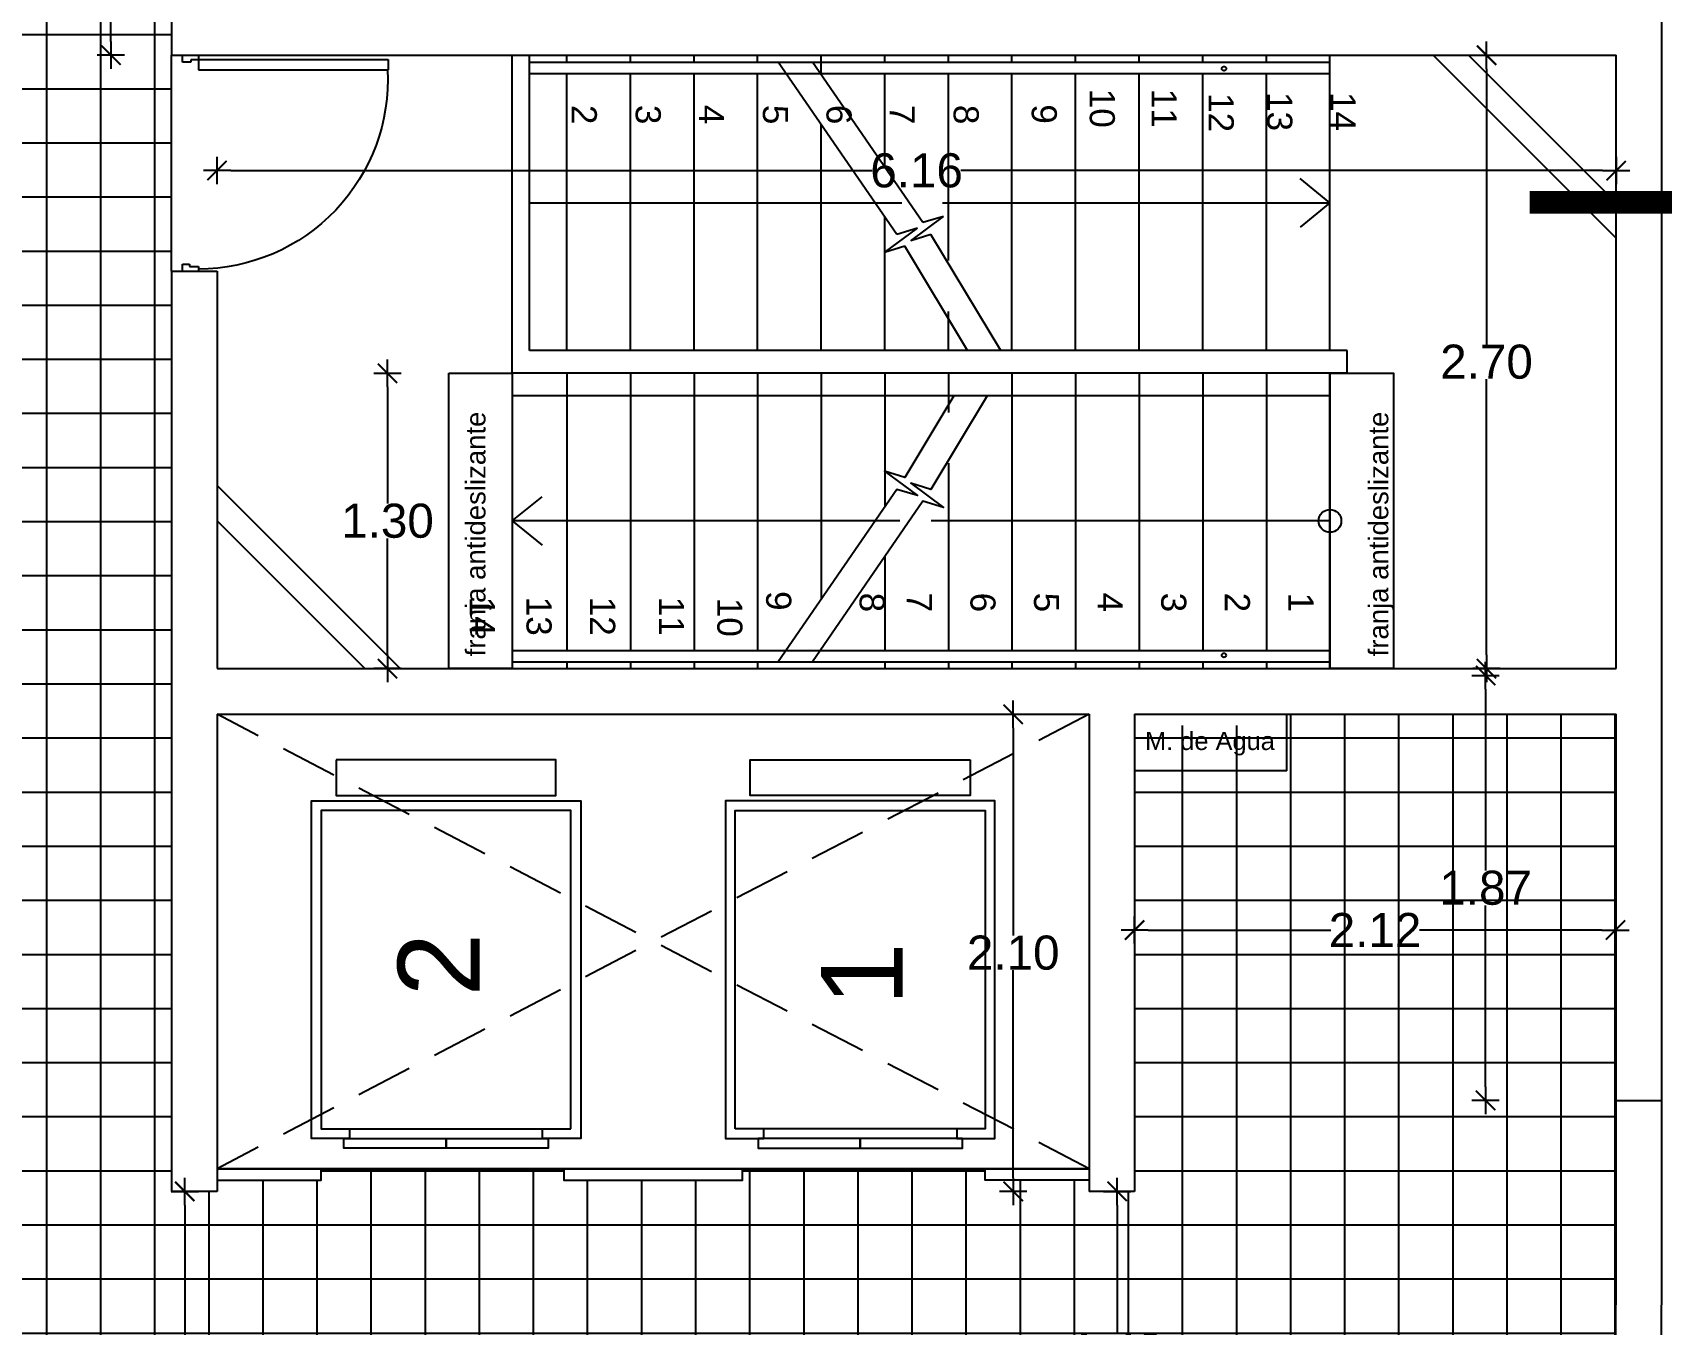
# Model space of a CAD drawing. Header units: millimetres. Extents: x 1217 to 2428, y 234 to 644.
# Drawn here: x 2358.3 to 2365.47, y 613.54 to 619.22 of the extents above; entities that cross this region are included whole.
import ezdxf

# ---------------------------------------------------------------- set-up
doc = ezdxf.new("R2010")
doc.units = ezdxf.units.MM
for name, pattern in [('DASHDOTX2', [0.84, 0.4, -0.2, 0.04, -0.2]), ('HIDDEN', [0.375, 0.25, -0.125]), ('HIDDEN2', [0.1875, 0.125, -0.0625])]:
    doc.linetypes.add(name, pattern=pattern)
doc.layers.get('0').update_dxf_attribs({"lineweight": 5})
for name, color, linetype in [('0.1', 251, 'Continuous'), ('0.3', 6, 'Continuous'), ('A-DOORSYM', 1, 'Continuous'), ('cortes', 30, 'Continuous'), ('COTAS', 252, 'Continuous'), ('COTAS INTERIORES', 3, 'Continuous'), ('estructura', 3, 'Continuous'), ('hoja puerta', 2, 'Continuous'), ('Muebles', 8, 'Continuous'), ('muros', 7, 'Continuous'), ('SIMBOLOGIA 25', 4, 'Continuous'), ('Tabiques', 4, 'Continuous'), ('Textos', 2, 'Continuous')]:
    doc.layers.add(name, color=color, linetype=linetype)
doc.styles.add('INTERARQ', font='arial.ttf')
doc.styles.add('ROMANS', font='arial.ttf', dxfattribs={"height": 22.5})
doc.styles.get("Standard").update_dxf_attribs({"font": 'arial.ttf'})
doc.dimstyles.new('ESCALA_1-50', dxfattribs={"dimtxt": 0.15, "dimasz": 0.06, "dimexe": 0.18, "dimexo": 0.0625, "dimgap": 0, "dimtad": 0, "dimtih": 1, "dimtoh": 1, "dimzin": 0, "dimdsep": 46, "dimtxsty": 'INTERARQ', "dimblk": 'DIMTICK', "dimcen": 0, "dimse1": 1, "dimse2": 1, "dimclrd": 256, "dimclre": 1, "dimclrt": 2, "dimadec": 0, "dimazin": 0, "dimtfac": 4.5, "dimtofl": 0, "dimtmove": 2, "dimatfit": 3, "dimldrblk": 'DIMTICK', "dimfxl": 1, "dimtolj": 1, "dimtzin": 0, "dimarcsym": 0})

# ---------------------------------------------------------------- blocks, each defined once
blk = doc.blocks.new('ASCENSOR')
blk.add_line((-0.425, 0.0855), (0.425, 0.0855))
for points in [[(-0.4839, 1.7095), (-0.4839, 1.5524), (0.4839, 1.5524), (0.4839, 1.7095)], [(0.55, 0.0855), (0.55, 1.4855), (-0.55, 1.4855), (-0.55, 0.0855), (-0.425, 0.0855), (-0.425, 0.0428), (-0.5928, 0.0428), (-0.5928, 1.5283), (0.5928, 1.5283), (0.5928, 0.0428), (0.425, 0.0428), (0.425, 0.0855)], [(0, 0.0428), (0, 0), (-0.45, 0), (-0.45, 0.0428)], [(0.45, 0.0428), (0.45, 0), (0, 0), (0, 0.0428)]]:
    blk.add_lwpolyline(points, close=True)
blk = doc.blocks.new('Simple-A ras - 095 x 202mm_1-19-10_54')
at = {"layer": 'A-DOORSYM'}
blk.add_arc((0.3675, 0.035), 0.8338, 87.03344, 180, dxfattribs=at)
at = {"layer": 'hoja puerta'}
for p, q in [((0.4107, 0.035), (0.4107, 0.87)), ((0.4557, 0.87), (0.4107, 0.87)), ((0.4557, 0.035), (0.4557, 0.87)), ((-0.455, 0.035), (-0.475, 0.035)), ((-0.455, -0.0038), (-0.455, 0.035)), ((0.4557, 0.035), (0.4107, 0.035)), ((0.455, 0.0012), (0.445, 0.0012)), ((0.445, 0.0012), (0.445, -0.035)), ((0.455, 0.035), (0.455, 0.0012)), ((0.475, 0.035), (0.455, 0.035)), ((-0.475, -0.035), (-0.445, -0.035)), ((-0.445, -0.0038), (-0.455, -0.0038)), ((-0.445, -0.035), (-0.445, -0.0038)), ((0.445, -0.035), (0.475, -0.035))]:
    blk.add_line(p, q, dxfattribs=at)
blk = doc.blocks.new('DIMTICK')
at = {"color": 1}
for p, q in [((-1, 0), (1, 0)), ((0, 1), (0, -1))]:
    blk.add_line(p, q, dxfattribs=at)
at = {"color": 3, "const_width": 0.141}
blk.add_lwpolyline([(0.71, 0.71), (-0.71, -0.71)], dxfattribs=at)
blk = doc.blocks.new('*D1570')
at = {"layer": 'COTAS INTERIORES', "lineweight": -2, "ltscale": 3, "transparency": 16777216}
for p, q in [((2363.0719, 614.0642), (2363.0719, 613.5009)), ((2363.0719, 612.7845), (2363.0719, 613.3478))]:
    blk.add_line(p, q, dxfattribs=at)
at = {"layer": 'Defpoints', "color": 0, "ltscale": 3, "transparency": 16777216}
for p in [(2363.1487, 614.1242, 0), (2363.0719, 612.7245), (2363.1487, 612.7245, 0)]:
    blk.add_point(p, dxfattribs=at)
at = {"layer": 'COTAS INTERIORES', "lineweight": -2, "ltscale": 3, "transparency": 16777216, "xscale": 0.06, "yscale": 0.06, "zscale": 0.06}
for p, rotation in [((2363.0719, 614.1242), 90), ((2363.0719, 612.7245), 270)]:
    blk.add_blockref('DIMTICK', p, dxfattribs=dict(at, rotation=rotation))
at = {"layer": 'COTAS INTERIORES', "color": 2, "ltscale": 3, "transparency": 16777216, "insert": (2363.0719, 613.4243), "char_height": 0.15, "attachment_point": 5, "style": 'INTERARQ'}
blk.add_mtext('\\A1;1.40', dxfattribs=at)
blk = doc.blocks.new('*D1571')
at = {"layer": 'COTAS INTERIORES', "lineweight": -2, "ltscale": 3, "transparency": 16777216}
for p, q in [((2358.9667, 614.0642), (2358.9667, 613.2009)), ((2358.9667, 612.1844), (2358.9667, 613.0477))]:
    blk.add_line(p, q, dxfattribs=at)
at = {"layer": 'Defpoints', "color": 0, "ltscale": 3, "transparency": 16777216}
for p in [(2358.9089, 614.1242, 0), (2358.9089, 612.1244, 0), (2358.9667, 612.1244)]:
    blk.add_point(p, dxfattribs=at)
at = {"layer": 'COTAS INTERIORES', "lineweight": -2, "ltscale": 3, "transparency": 16777216, "xscale": 0.06, "yscale": 0.06, "zscale": 0.06}
for p, rotation in [((2358.9667, 614.1242), 90), ((2358.9667, 612.1244), 270)]:
    blk.add_blockref('DIMTICK', p, dxfattribs=dict(at, rotation=rotation))
at = {"layer": 'COTAS INTERIORES', "color": 2, "ltscale": 3, "transparency": 16777216, "insert": (2358.9667, 613.1243), "char_height": 0.15, "attachment_point": 5, "style": 'INTERARQ'}
blk.add_mtext('\\A1;2.00', dxfattribs=at)
blk = doc.blocks.new('*D1572')
at = {"layer": 'COTAS INTERIORES', "lineweight": -2, "ltscale": 3, "transparency": 16777216}
for p, q in [((2357.767, 620.7331), (2358.1205, 620.7331)), ((2358.8489, 620.7331), (2358.4955, 620.7331))]:
    blk.add_line(p, q, dxfattribs=at)
at = {"layer": 'Defpoints', "color": 0, "ltscale": 3, "transparency": 16777216}
for p in [(2357.707, 620.7331), (2358.9089, 619.3207, 0), (2357.707, 614.1126, 0)]:
    blk.add_point(p, dxfattribs=at)
at = {"layer": 'COTAS INTERIORES', "lineweight": -2, "ltscale": 3, "transparency": 16777216, "xscale": 0.06, "yscale": 0.06, "zscale": 0.06, "rotation": 180}
blk.add_blockref('DIMTICK', (2357.707, 620.7331), dxfattribs=at)
at = {"layer": 'COTAS INTERIORES', "lineweight": -2, "ltscale": 3, "transparency": 16777216, "xscale": 0.06, "yscale": 0.06, "zscale": 0.06}
blk.add_blockref('DIMTICK', (2358.9089, 620.7331), dxfattribs=at)
at = {"layer": 'COTAS INTERIORES', "color": 2, "ltscale": 3, "transparency": 16777216, "insert": (2358.308, 620.7331), "char_height": 0.15, "attachment_point": 5, "style": 'INTERARQ'}
blk.add_mtext('\\A1;1.20', dxfattribs=at)
blk = doc.blocks.new('*D1573')
at = {"layer": 'COTAS INTERIORES', "lineweight": -2, "ltscale": 3, "transparency": 16777216}
for p, q in [((2359.8594, 617.6651), (2359.8594, 617.1517)), ((2359.8594, 616.4851), (2359.8594, 616.9985))]:
    blk.add_line(p, q, dxfattribs=at)
at = {"layer": 'Defpoints', "color": 0, "ltscale": 3, "transparency": 16777216}
for p in [(2360.4089, 617.7251, 0), (2359.8594, 616.4251), (2360.4089, 616.4251, 0)]:
    blk.add_point(p, dxfattribs=at)
at = {"layer": 'COTAS INTERIORES', "lineweight": -2, "ltscale": 3, "transparency": 16777216, "xscale": 0.06, "yscale": 0.06, "zscale": 0.06}
for p, rotation in [((2359.8594, 617.7251), 90), ((2359.8594, 616.4251), 270)]:
    blk.add_blockref('DIMTICK', p, dxfattribs=dict(at, rotation=rotation))
at = {"layer": 'COTAS INTERIORES', "color": 2, "ltscale": 3, "transparency": 16777216, "insert": (2359.8594, 617.0751), "char_height": 0.15, "attachment_point": 5, "style": 'INTERARQ'}
blk.add_mtext('\\A1;1.30', dxfattribs=at)
blk = doc.blocks.new('*D1495')
at = {"layer": 'COTAS', "lineweight": -2, "ltscale": 3, "transparency": 16777216}
for p, q in [((2366.0462, 614.4648), (2366.0462, 613.7014)), ((2366.0462, 612.7848), (2366.0462, 613.5482))]:
    blk.add_line(p, q, dxfattribs=at)
at = {"layer": 'Defpoints', "color": 0, "ltscale": 3, "transparency": 16777216}
for p in [(2365.4563, 614.5248, 0), (2366.0462, 614.5248), (2365.4691, 612.7248, 0)]:
    blk.add_point(p, dxfattribs=at)
at = {"layer": 'COTAS', "lineweight": -2, "ltscale": 3, "transparency": 16777216, "xscale": 0.06, "yscale": 0.06, "zscale": 0.06}
for p, rotation in [((2366.0462, 614.5248), 90), ((2366.0462, 612.7248), 270)]:
    blk.add_blockref('DIMTICK', p, dxfattribs=dict(at, rotation=rotation))
at = {"layer": 'COTAS', "color": 2, "ltscale": 3, "transparency": 16777216, "insert": (2366.0462, 613.6248), "char_height": 0.15, "attachment_point": 5, "style": 'INTERARQ'}
blk.add_mtext('\\A1;1.80', dxfattribs=at)
blk = doc.blocks.new('*D1496')
at = {"layer": 'COTAS', "lineweight": -2, "ltscale": 3, "transparency": 16777216}
for p, q in [((2366.0462, 616.1655), (2366.0462, 615.4517)), ((2366.0462, 614.5848), (2366.0462, 615.2986))]:
    blk.add_line(p, q, dxfattribs=at)
at = {"layer": 'Defpoints', "color": 0, "ltscale": 3, "transparency": 16777216}
for p in [(2364.3191, 616.2255), (2366.0462, 616.2255), (2365.4563, 614.5248, 0)]:
    blk.add_point(p, dxfattribs=at)
at = {"layer": 'COTAS', "lineweight": -2, "ltscale": 3, "transparency": 16777216, "xscale": 0.06, "yscale": 0.06, "zscale": 0.06}
for p, rotation in [((2366.0462, 616.2255), 90), ((2366.0462, 614.5248), 270)]:
    blk.add_blockref('DIMTICK', p, dxfattribs=dict(at, rotation=rotation))
at = {"layer": 'COTAS', "color": 2, "ltscale": 3, "transparency": 16777216, "insert": (2366.0462, 615.3751), "char_height": 0.15, "attachment_point": 5, "style": 'INTERARQ'}
blk.add_mtext('\\A1;1.70', dxfattribs=at)
blk = doc.blocks.new('*D1497')
at = {"layer": 'COTAS', "lineweight": -2, "ltscale": 3, "transparency": 16777216}
for p, q in [((2366.0462, 616.4855), (2366.0462, 616.5455)), ((2366.0462, 616.1655), (2366.0462, 616.1055))]:
    blk.add_line(p, q, dxfattribs=at)
at = {"layer": 'Defpoints', "color": 0, "ltscale": 3, "transparency": 16777216}
for p in [(2364.3191, 616.4255, 0), (2366.0462, 616.4255), (2364.3191, 616.2255)]:
    blk.add_point(p, dxfattribs=at)
at = {"layer": 'COTAS', "lineweight": -2, "ltscale": 3, "transparency": 16777216, "xscale": 0.06, "yscale": 0.06, "zscale": 0.06}
for p, rotation in [((2366.0462, 616.4255), 270), ((2366.0462, 616.2255), 90)]:
    blk.add_blockref('DIMTICK', p, dxfattribs=dict(at, rotation=rotation))
at = {"layer": 'COTAS', "color": 2, "ltscale": 3, "transparency": 16777216, "insert": (2366.0462, 616.3255), "char_height": 0.15, "attachment_point": 5, "style": 'INTERARQ'}
blk.add_mtext('\\A1;0.20', dxfattribs=at)
blk = doc.blocks.new('*D1498')
at = {"layer": 'COTAS', "lineweight": -2, "ltscale": 3, "transparency": 16777216}
for p, q in [((2366.0462, 619.065), (2366.0462, 617.8518)), ((2366.0462, 616.4855), (2366.0462, 617.6987))]:
    blk.add_line(p, q, dxfattribs=at)
at = {"layer": 'Defpoints', "color": 0, "ltscale": 3, "transparency": 16777216}
for p in [(2365.2686, 619.125, 0), (2366.0462, 619.125), (2364.3191, 616.4255, 0)]:
    blk.add_point(p, dxfattribs=at)
at = {"layer": 'COTAS', "lineweight": -2, "ltscale": 3, "transparency": 16777216, "xscale": 0.06, "yscale": 0.06, "zscale": 0.06}
for p, rotation in [((2366.0462, 619.125), 90), ((2366.0462, 616.4255), 270)]:
    blk.add_blockref('DIMTICK', p, dxfattribs=dict(at, rotation=rotation))
at = {"layer": 'COTAS', "color": 2, "ltscale": 3, "transparency": 16777216, "insert": (2366.0462, 617.7752), "char_height": 0.15, "attachment_point": 5, "style": 'INTERARQ'}
blk.add_mtext('\\A1;2.70', dxfattribs=at)
blk = doc.blocks.new('*D1499')
at = {"layer": 'COTAS', "lineweight": -2, "ltscale": 3, "transparency": 16777216}
for p, q in [((2366.0462, 619.384), (2366.0462, 619.444)), ((2366.0462, 619.065), (2366.0462, 619.005))]:
    blk.add_line(p, q, dxfattribs=at)
at = {"layer": 'Defpoints', "color": 0, "ltscale": 3, "transparency": 16777216}
for p in [(2365.4676, 619.324, 0), (2366.0462, 619.324), (2365.2686, 619.125, 0)]:
    blk.add_point(p, dxfattribs=at)
at = {"layer": 'COTAS', "lineweight": -2, "ltscale": 3, "transparency": 16777216, "xscale": 0.06, "yscale": 0.06, "zscale": 0.06}
for p, rotation in [((2366.0462, 619.324), 270), ((2366.0462, 619.125), 90)]:
    blk.add_blockref('DIMTICK', p, dxfattribs=dict(at, rotation=rotation))
at = {"layer": 'COTAS', "color": 2, "ltscale": 3, "transparency": 16777216, "insert": (2366.0462, 619.2245), "char_height": 0.15, "attachment_point": 5, "style": 'INTERARQ'}
blk.add_mtext('\\A1;0.20', dxfattribs=at)
blk = doc.blocks.new('*D1519')
at = {"layer": 'COTAS', "lineweight": -2, "ltscale": 3, "transparency": 16777216}
for p, q in [((2367.499, 628.5963), (2367.499, 614.0177)), ((2367.499, 599.2858), (2367.499, 613.8644))]:
    blk.add_line(p, q, dxfattribs=at)
at = {"layer": 'Defpoints', "color": 0, "ltscale": 3, "transparency": 16777216}
for p in [(2365.4682, 628.6563, 0), (2367.499, 628.6563), (2365.4676, 599.2258, 0)]:
    blk.add_point(p, dxfattribs=at)
at = {"layer": 'COTAS', "lineweight": -2, "ltscale": 3, "transparency": 16777216, "xscale": 0.06, "yscale": 0.06, "zscale": 0.06}
for p, rotation in [((2367.499, 628.6563), 90), ((2367.499, 599.2258), 270)]:
    blk.add_blockref('DIMTICK', p, dxfattribs=dict(at, rotation=rotation))
at = {"layer": 'COTAS', "color": 2, "ltscale": 3, "transparency": 16777216, "insert": (2367.499, 613.941), "char_height": 0.15, "attachment_point": 5, "style": 'INTERARQ'}
blk.add_mtext('\\A1;29.43', dxfattribs=at)
blk = doc.blocks.new('*D1553')
at = {"layer": 'COTAS INTERIORES', "lineweight": -2, "ltscale": 3, "transparency": 16777216}
for p, q in [((2358.6416, 619.914), (2358.6416, 619.6261)), ((2358.6416, 619.185), (2358.6416, 619.4729))]:
    blk.add_line(p, q, dxfattribs=at)
at = {"layer": 'Defpoints', "color": 0, "ltscale": 3, "transparency": 16777216}
for p in [(2358.6416, 619.974), (2358.9089, 619.974, 0), (2358.9089, 619.125, 0)]:
    blk.add_point(p, dxfattribs=at)
at = {"layer": 'COTAS INTERIORES', "lineweight": -2, "ltscale": 3, "transparency": 16777216, "xscale": 0.06, "yscale": 0.06, "zscale": 0.06}
for p, rotation in [((2358.6416, 619.974), 90), ((2358.6416, 619.125), 270)]:
    blk.add_blockref('DIMTICK', p, dxfattribs=dict(at, rotation=rotation))
at = {"layer": 'COTAS INTERIORES', "color": 2, "ltscale": 3, "transparency": 16777216, "insert": (2358.6416, 619.5495), "char_height": 0.15, "attachment_point": 5, "style": 'INTERARQ'}
blk.add_mtext('\\A1;0.85', dxfattribs=at)
blk = doc.blocks.new('*D1555')
at = {"layer": 'COTAS INTERIORES', "lineweight": -2, "ltscale": 3, "transparency": 16777216}
for p, q in [((2359.1689, 619.4979), (2361.9936, 619.4979)), ((2365.2086, 619.4979), (2362.3839, 619.4979))]:
    blk.add_line(p, q, dxfattribs=at)
at = {"layer": 'Defpoints', "color": 0, "ltscale": 3, "transparency": 16777216}
for p in [(2365.2686, 619.4979), (2359.1089, 619.324, 0), (2365.2686, 619.125)]:
    blk.add_point(p, dxfattribs=at)
at = {"layer": 'COTAS INTERIORES', "lineweight": -2, "ltscale": 3, "transparency": 16777216, "xscale": 0.06, "yscale": 0.06, "zscale": 0.06, "rotation": 180}
blk.add_blockref('DIMTICK', (2359.1089, 619.4979), dxfattribs=at)
at = {"layer": 'COTAS INTERIORES', "lineweight": -2, "ltscale": 3, "transparency": 16777216, "xscale": 0.06, "yscale": 0.06, "zscale": 0.06}
blk.add_blockref('DIMTICK', (2365.2686, 619.4979), dxfattribs=at)
at = {"layer": 'COTAS INTERIORES', "color": 2, "ltscale": 3, "transparency": 16777216, "insert": (2362.1887, 619.4979), "char_height": 0.15, "attachment_point": 5, "style": 'INTERARQ'}
blk.add_mtext('\\A1;6.16', dxfattribs=at)
blk = doc.blocks.new('*D1556')
at = {"layer": 'COTAS INTERIORES', "lineweight": -2, "ltscale": 3, "transparency": 16777216}
blk.add_line((2365.3286, 620.1478), (2365.4076, 620.1478), dxfattribs=at)
at = {"layer": 'Defpoints', "color": 0, "ltscale": 3, "transparency": 16777216}
for p in [(2365.4676, 620.1478), (2365.4676, 619.324, 0), (2365.2686, 619.125)]:
    blk.add_point(p, dxfattribs=at)
at = {"layer": 'COTAS INTERIORES', "lineweight": -2, "ltscale": 3, "transparency": 16777216, "xscale": 0.06, "yscale": 0.06, "zscale": 0.06, "rotation": 180}
blk.add_blockref('DIMTICK', (2365.2686, 620.1478), dxfattribs=at)
at = {"layer": 'COTAS INTERIORES', "lineweight": -2, "ltscale": 3, "transparency": 16777216, "xscale": 0.06, "yscale": 0.06, "zscale": 0.06}
blk.add_blockref('DIMTICK', (2365.4676, 620.1478), dxfattribs=at)
at = {"layer": 'COTAS INTERIORES', "color": 2, "ltscale": 3, "transparency": 16777216, "insert": (2365.3681, 620.481), "char_height": 0.15, "attachment_point": 5, "style": 'INTERARQ'}
blk.add_mtext('\\A1;0.20', dxfattribs=at)
blk = doc.blocks.new('*D1557')
at = {"layer": 'COTAS INTERIORES', "lineweight": -2, "ltscale": 3, "transparency": 16777216}
for p, q in [((2364.6979, 619.065), (2364.6979, 617.8517)), ((2364.6979, 616.4851), (2364.6979, 617.6985))]:
    blk.add_line(p, q, dxfattribs=at)
at = {"layer": 'Defpoints', "color": 0, "ltscale": 3, "transparency": 16777216}
for p in [(2364.6186, 619.125, 0), (2364.6979, 619.125), (2364.6459, 616.4251, 0)]:
    blk.add_point(p, dxfattribs=at)
at = {"layer": 'COTAS INTERIORES', "lineweight": -2, "ltscale": 3, "transparency": 16777216, "xscale": 0.06, "yscale": 0.06, "zscale": 0.06}
for p, rotation in [((2364.6979, 619.125), 90), ((2364.6979, 616.4251), 270)]:
    blk.add_blockref('DIMTICK', p, dxfattribs=dict(at, rotation=rotation))
at = {"layer": 'COTAS INTERIORES', "color": 2, "ltscale": 3, "transparency": 16777216, "insert": (2364.6979, 617.7751), "char_height": 0.15, "attachment_point": 5, "style": 'INTERARQ'}
blk.add_mtext('\\A1;2.70', dxfattribs=at)
blk = doc.blocks.new('*D1558')
at = {"layer": 'COTAS INTERIORES', "lineweight": -2, "ltscale": 3, "transparency": 16777216}
for p, q in [((2359.1689, 618.6172), (2361.9936, 618.6172)), ((2365.2086, 618.6172), (2362.3839, 618.6172))]:
    blk.add_line(p, q, dxfattribs=at)
at = {"layer": 'Defpoints', "color": 0, "ltscale": 3, "transparency": 16777216}
for p in [(2365.2686, 618.6172), (2359.1089, 617.6146, 0), (2365.2686, 617.6146, 0)]:
    blk.add_point(p, dxfattribs=at)
at = {"layer": 'COTAS INTERIORES', "lineweight": -2, "ltscale": 3, "transparency": 16777216, "xscale": 0.06, "yscale": 0.06, "zscale": 0.06, "rotation": 180}
blk.add_blockref('DIMTICK', (2359.1089, 618.6172), dxfattribs=at)
at = {"layer": 'COTAS INTERIORES', "lineweight": -2, "ltscale": 3, "transparency": 16777216, "xscale": 0.06, "yscale": 0.06, "zscale": 0.06}
blk.add_blockref('DIMTICK', (2365.2686, 618.6172), dxfattribs=at)
at = {"layer": 'COTAS INTERIORES', "color": 2, "ltscale": 3, "transparency": 16777216, "insert": (2362.1887, 618.6172), "char_height": 0.15, "attachment_point": 5, "style": 'INTERARQ'}
blk.add_mtext('\\A1;6.16', dxfattribs=at)
blk = doc.blocks.new('*D1560')
at = {"layer": 'COTAS INTERIORES', "lineweight": -2, "ltscale": 3, "transparency": 16777216}
for p, q in [((2362.6142, 616.1642), (2362.6142, 615.2508)), ((2362.6142, 614.1842), (2362.6142, 615.0976))]:
    blk.add_line(p, q, dxfattribs=at)
at = {"layer": 'Defpoints', "color": 0, "ltscale": 3, "transparency": 16777216}
for p in [(2362.6142, 616.2242), (2362.9487, 616.2242, 0), (2362.9487, 614.1242, 0)]:
    blk.add_point(p, dxfattribs=at)
at = {"layer": 'COTAS INTERIORES', "lineweight": -2, "ltscale": 3, "transparency": 16777216, "xscale": 0.06, "yscale": 0.06, "zscale": 0.06}
for p, rotation in [((2362.6142, 616.2242), 90), ((2362.6142, 614.1242), 270)]:
    blk.add_blockref('DIMTICK', p, dxfattribs=dict(at, rotation=rotation))
at = {"layer": 'COTAS INTERIORES', "color": 2, "ltscale": 3, "transparency": 16777216, "insert": (2362.6142, 615.1742), "char_height": 0.15, "attachment_point": 5, "style": 'INTERARQ'}
blk.add_mtext('\\A1;2.10', dxfattribs=at)
blk = doc.blocks.new('*D1561')
at = {"layer": 'COTAS INTERIORES', "lineweight": -2, "ltscale": 3, "transparency": 16777216}
for p, q in [((2363.2087, 615.2747), (2364.0118, 615.2747)), ((2365.2055, 615.2747), (2364.4024, 615.2747))]:
    blk.add_line(p, q, dxfattribs=at)
at = {"layer": 'Defpoints', "color": 0, "ltscale": 3, "transparency": 16777216}
for p in [(2363.1487, 616.2242, 0), (2365.2655, 616.2242, 0), (2365.2655, 615.2747)]:
    blk.add_point(p, dxfattribs=at)
at = {"layer": 'COTAS INTERIORES', "lineweight": -2, "ltscale": 3, "transparency": 16777216, "xscale": 0.06, "yscale": 0.06, "zscale": 0.06, "rotation": 180}
blk.add_blockref('DIMTICK', (2363.1487, 615.2747), dxfattribs=at)
at = {"layer": 'COTAS INTERIORES', "lineweight": -2, "ltscale": 3, "transparency": 16777216, "xscale": 0.06, "yscale": 0.06, "zscale": 0.06}
blk.add_blockref('DIMTICK', (2365.2655, 615.2747), dxfattribs=at)
at = {"layer": 'COTAS INTERIORES', "color": 2, "ltscale": 3, "transparency": 16777216, "insert": (2364.2071, 615.2747), "char_height": 0.15, "attachment_point": 5, "style": 'INTERARQ'}
blk.add_mtext('\\A1;2.12', dxfattribs=at)
blk = doc.blocks.new('*D1395')
at = {"layer": 'COTAS INTERIORES', "lineweight": -2, "ltscale": 3, "transparency": 16777216}
for p, q in [((2364.6939, 616.3347), (2364.6939, 615.5363)), ((2364.6939, 614.5848), (2364.6939, 615.3832))]:
    blk.add_line(p, q, dxfattribs=at)
at = {"layer": 'Defpoints', "color": 0, "ltscale": 3, "transparency": 16777216}
for p in [(2364.6939, 616.3947), (2365.2686, 616.3947, 0), (2365.2686, 614.5248, 0)]:
    blk.add_point(p, dxfattribs=at)
at = {"layer": 'COTAS INTERIORES', "lineweight": -2, "ltscale": 3, "transparency": 16777216, "xscale": 0.06, "yscale": 0.06, "zscale": 0.06}
for p, rotation in [((2364.6939, 616.3947), 90), ((2364.6939, 614.5248), 270)]:
    blk.add_blockref('DIMTICK', p, dxfattribs=dict(at, rotation=rotation))
at = {"layer": 'COTAS INTERIORES', "color": 2, "ltscale": 3, "transparency": 16777216, "insert": (2364.6939, 615.4598), "char_height": 0.15, "attachment_point": 5, "style": 'INTERARQ'}
blk.add_mtext('\\A1;1.87', dxfattribs=at)

msp = doc.modelspace()

# ---------------------------------------------------------------- hatches: boundary and pattern name
at = {"layer": '0.1', "ltscale": 3}
h = msp.add_hatch(dxfattribs=at)
h.set_pattern_fill('TEXTURE', color=256, scale=0.25, pattern_type=2)
h.set_pattern_definition([(0, (-121.64268, -347.84415), (0.11, 0.19), [0.01, -0.1675, 0.0075, -0.0725, 0.015, -0.1775]), (10, (-121.69018, -347.74165), (0.067230114, 0.237786904), [0.0175, -0.0425, 0.0225, -0.1325, 0.0125, -0.165]), (20, (-121.71518, -347.82165), (0.1112257946, 0.184146878), [0.02, -0.1375, 0.0175, -0.1025, 0.0125, -0.08]), (30, (-121.64268, -347.83665), (-0.018307714, 0.21170989), [0.0125, -0.0825, 0.01, -0.1225, 0.0075, -0.1625]), (40, (-121.71268, -347.78165), (0.028196598, 0.1803086295), [0.01, -0.11, 0.0075, -0.07, 0.02, -0.1275]), (50, (-121.67518, -347.87165), (-0.066873221, 0.196444578), [0.005, -0.0925, 0.0125, -0.1525, 0.015, -0.0775]), (60, (-121.66768, -347.85415), (-0.082894192, 0.186423048), [0.0125, -0.1025, 0.005, -0.12, 0.01, -0.0925]), (70, (-121.69518, -347.88415), (-0.091576892, 0.1796557065), [0.0075, -0.0475, 0.015, -0.08, 0.01, -0.11]), (80, (-121.68268, -347.73665), (-0.173804453, 0.137266209), [0.0175, -0.11, 0.0075, -0.13, 0.015, -0.1225]), (90, (-121.66768, -347.84415), (-0.22, 0.0925), [0.015, -0.0775, 0.01, -0.1525, 0.005, -0.155]), (100, (-121.70768, -347.76665), (-0.206642882, 0.120954409), [0.0175, -0.0975, 0.015, -0.08, 0.0175, -0.1825]), (110, (-121.72518, -347.90915), (-0.200366951, 0.068075949), [0.02, -0.065, 0.01, -0.1325, 0.015, -0.145]), (120, (-121.79268, -347.87915), (-0.238874954, 0.023743557), [0.0125, -0.1675, 0.015, -0.0775, 0.0175, -0.1025]), (130, (-121.73768, -347.93415), (-0.232589806, 0.059388401), [0.0075, -0.055, 0.01, -0.1075, 0.02, -0.14]), (140, (-121.81268, -347.73415), (-0.18383071, -0.02850474), [0.015, -0.09, 0.0175, -0.0775, 0.01, -0.105]), (150, (-121.60518, -347.94915), (-0.170687477, -0.100639382), [0.01, -0.07, 0.02, -0.155, 0.0175, -0.1425]), (160, (-121.77018, -347.80915), (-0.198250895, -0.135357241), [0.015, -0.105, 0.0125, -0.095, 0.01, -0.1525]), (170, (-121.75518, -347.86915), (-0.179703373, -0.140935971), [0.0225, -0.0825, 0.015, -0.1125, 0.02, -0.11])])
h.paths.add_polyline_path([(2352.91914, 608.32742), (2351.54818, 608.32742), (2351.54818, 599.42578), (2356.68789, 599.42578), (2356.68789, 600.7127), (2355.368, 600.7127), (2355.368, 602.99767), (2352.85817, 602.99767), (2352.85817, 603.51008), (2352.91912, 603.51008)])
h.paths.add_polyline_path([(2352.91807, 610.12689), (2351.54818, 610.12689), (2351.54818, 615.5242), (2352.91807, 615.5242)])
h.paths.add_polyline_path([(2352.91807, 615.72422), (2351.54818, 615.72422), (2351.54818, 621.12154), (2352.91807, 621.12154)])
h.paths.add_polyline_path([(2358.30793, 628.45628), (2365.26759, 628.45628), (2365.26766, 621.16351), (2364.00271, 621.16349), (2364.00281, 627.15627), (2358.30793, 627.15627), (2358.30793, 627.55709), (2358.60758, 627.55709), (2358.60758, 628.30621), (2358.30793, 628.30621)])
edge = h.paths.add_edge_path()
edge.add_line((2365.26766, 610.08492), (2364.12772, 610.08491))
edge.add_line((2364.12772, 610.08491), (2364.12772, 609.33496))
edge.add_line((2364.12772, 609.33496), (2364.00272, 609.33496))
edge.add_line((2364.00272, 609.33496), (2364.00273, 602.99767))
edge.add_line((2364.00273, 602.99767), (2363.5577, 602.99767))
edge.add_line((2363.5577, 602.99767), (2363.5577, 602.33858))
edge.add_line((2363.5577, 602.33858), (2363.53271, 602.33858))
edge.add_line((2363.53271, 602.33858), (2363.53271, 600.71271))
edge.add_line((2363.53271, 600.71271), (2359.72794, 600.71271))
edge.add_line((2359.72794, 600.71271), (2359.728, 599.42575))
edge.add_line((2359.728, 599.42575), (2365.2676, 599.42575))
edge.add_line((2365.2676, 599.42575), (2365.26754, 610.08492))
h.paths.add_polyline_path([(2352.91912, 627.15627), (2358.10794, 627.15627), (2358.10793, 627.55709), (2357.80828, 627.55709), (2357.80828, 628.30621), (2358.10793, 628.30621), (2358.10794, 628.45627), (2351.54818, 628.45627), (2351.54818, 622.92101), (2352.8582, 622.92101), (2352.8582, 623.52101), (2352.9216, 623.52101)])
at = {"layer": '0.1'}
h = msp.add_hatch(dxfattribs=at)
h.set_pattern_fill('NET', color=256, scale=0.074997, angle=-270, style=0)
h.set_pattern_definition([(90, (1519.48147, 82.26695), (-0.23811461, 2e-16), []), (180, (1519.48147, 82.26695), (-2e-16, -0.23811461), [])])
h.paths.add_polyline_path([(2358.90888, 619.32071), (2357.70701, 619.32069), (2357.70701, 611.92768), (2358.90888, 611.92768), (2358.90888, 612.12439), (2360.40885, 612.12439), (2360.40885, 612.4253), (2363.07779, 612.4253), (2363.07779, 612.72445), (2363.64776, 612.72445), (2365.2676, 612.72445), (2365.2676, 616.22415), (2363.81929, 616.22415), (2363.81929, 616.17479), (2363.1487, 616.17479), (2363.1487, 614.12425), (2362.94871, 614.12425), (2362.94871, 614.17424), (2362.49046, 614.17424), (2362.49046, 614.22424), (2361.42154, 614.22424), (2361.42154, 614.17424), (2360.63604, 614.17424), (2360.63604, 614.22424), (2359.56713, 614.22424), (2359.56713, 614.17424), (2359.10888, 614.17424), (2359.10887, 614.12425), (2358.90888, 614.12425)])

# ---------------------------------------------------------------- linework, layer by layer
for p, q in [((2362.36546, 614.40022, 0), (2361.5155, 614.40022, 0)), ((2362.36546, 614.40022, 0), (2361.5155, 614.40022, 0)), ((2362.94871, 614.22424, 0), (2359.10888, 614.22424, 0)), ((2362.94871, 614.22424, 0), (2359.10888, 614.22424, 0)), ((2360.42882, 614.22424, 0), (2359.52886, 614.22424, 0))]:
    msp.add_line(p, q, dxfattribs=at)
at = {"layer": '0.1', "ltscale": 3, "elevation": 0}
for points in [[(2358.90888, 618.17506), (2358.90888, 619.12501)], [(2363.81929, 615.97479), (2363.81929, 616.22415)], [(2363.81929, 615.97479), (2363.1487, 615.97479)], [(2365.26771, 614.5248), (2365.26644, 612.72445)], [(2365.46771, 614.5248), (2365.46644, 612.7248)]]:
    msp.add_lwpolyline(points, dxfattribs=at)
at = {"layer": '0.1', "elevation": 0}
for points in [[(2364.00866, 616.42512), (2364.00866, 617.72507), (2364.28864, 617.72507), (2364.28864, 616.42512)], [(2360.66708, 614.40022), (2360.66708, 615.80016), (2359.56713, 615.80016), (2359.56713, 614.40022), (2359.69212, 614.40022), (2359.69212, 614.35745), (2359.52436, 614.35745), (2359.52436, 615.84293), (2360.70984, 615.84293), (2360.70984, 614.35745), (2360.54208, 614.35745), (2360.54208, 614.40022)], [(2360.66708, 614.40022), (2360.66708, 615.80016), (2359.56713, 615.80016), (2359.56713, 614.40022), (2359.69212, 614.40022), (2359.69212, 614.35745), (2359.52436, 614.35745), (2359.52436, 615.84293), (2360.70984, 615.84293), (2360.70984, 614.35745), (2360.54208, 614.35745), (2360.54208, 614.40022)], [(2361.39051, 614.40022), (2361.39051, 615.80016), (2362.49046, 615.80016), (2362.49046, 614.40022), (2362.36546, 614.40022), (2362.36546, 614.35745), (2362.53322, 614.35745), (2362.53322, 615.84293), (2361.34774, 615.84293), (2361.34774, 614.35745), (2361.5155, 614.35745), (2361.5155, 614.40022)], [(2361.39051, 614.40022), (2361.39051, 615.80016), (2362.49046, 615.80016), (2362.49046, 614.40022), (2362.36546, 614.40022), (2362.36546, 614.35745), (2362.53322, 614.35745), (2362.53322, 615.84293), (2361.34774, 615.84293), (2361.34774, 614.35745), (2361.5155, 614.35745), (2361.5155, 614.40022)], [(2361.4905, 614.35745), (2361.4905, 614.31469), (2361.94048, 614.31469), (2361.94048, 614.35745)], [(2361.4905, 614.35745), (2361.4905, 614.31469), (2361.94048, 614.31469), (2361.94048, 614.35745)], [(2361.94048, 614.35745), (2361.94048, 614.31469), (2362.39046, 614.31469), (2362.39046, 614.35745)], [(2361.94048, 614.35745), (2361.94048, 614.31469), (2362.39046, 614.31469), (2362.39046, 614.35745)]]:
    msp.add_lwpolyline(points, close=True, dxfattribs=at)
for points in [[(2359.10888, 614.22424), (2362.94871, 614.22424)], [(2359.10888, 614.22424), (2362.94871, 614.22424)], [(2359.10888, 614.17424), (2359.56713, 614.17424), (2359.56713, 614.22424)], [(2359.33336, 614.22424), (2362.94871, 614.22424)], [(2359.33336, 614.22424), (2362.94871, 614.22424)], [(2359.33336, 614.22424), (2362.94871, 614.22424)], [(2360.63604, 614.22424), (2360.63604, 614.17424), (2361.42154, 614.17424), (2361.42154, 614.22424)], [(2362.94871, 614.17424), (2362.49046, 614.17424), (2362.49046, 614.22424)]]:
    msp.add_lwpolyline(points, dxfattribs=at)
at = {"layer": '0.3'}
for p, q in [((2360.40887, 617.72507, 0), (2360.40887, 619.12501, 0)), ((2360.48387, 617.82507, 0), (2360.48387, 619.12501, 0)), ((2364.00866, 617.82507, 0), (2360.48387, 617.82507, 0)), ((2364.00866, 617.82507, 0), (2360.48387, 617.82507, 0)), ((2364.00866, 617.82507, 0), (2360.48387, 617.82507, 0)), ((2364.08365, 617.82507, 0), (2360.48387, 617.82507, 0)), ((2364.08365, 617.72507, 0), (2364.08365, 617.82507, 0)), ((2364.08365, 617.72507, 0), (2360.40887, 617.72507, 0)), ((2364.00866, 617.62507, 0), (2360.40887, 617.62507, 0)), ((2364.00866, 617.62507, 0), (2360.40887, 617.62507, 0)), ((2360.40887, 616.50512, 0), (2361.76533, 616.50512, 0)), ((2360.40887, 616.45512, 0), (2361.73094, 616.45512, 0)), ((2361.73094, 616.45512, 0), (2364.00866, 616.45512, 0)), ((2361.76533, 616.50512, 0), (2364.00866, 616.50512, 0))]:
    msp.add_line(p, q, dxfattribs=at)
at = {"layer": 'cortes', "color": 1, "linetype": 'DASHDOTX2', "ltscale": 1.5, "const_width": 0.1, "elevation": 0}
msp.add_lwpolyline([(2364.88839, 618.47685), (2369.40534, 618.47685), (2369.40534, 618.47685)], dxfattribs=at)
at = {"layer": 'estructura', "color": 1}
for p, q in [((2360.6488, 617.72507, 0), (2360.6488, 616.50512, 0)), ((2360.92879, 617.72507, 0), (2360.92879, 616.50512, 0)), ((2361.20878, 617.72507, 0), (2361.20878, 616.50512, 0)), ((2361.48877, 617.72507, 0), (2361.48877, 616.50512, 0)), ((2361.76875, 617.72507, 0), (2361.76875, 616.72962, 0)), ((2362.04874, 617.72507, 0), (2362.04874, 617.13667, 0)), ((2362.32873, 617.72507, 0), (2362.32873, 617.5528, 0)), ((2362.60872, 617.72507, 0), (2362.60872, 616.50512, 0)), ((2362.8887, 617.72507, 0), (2362.8887, 616.50512, 0)), ((2363.16869, 617.72507, 0), (2363.16869, 616.50512, 0)), ((2363.44868, 617.72507, 0), (2363.44868, 616.50512, 0)), ((2363.72867, 617.72507, 0), (2363.72867, 616.50512, 0)), ((2364.00866, 617.72507, 0), (2364.00866, 616.42512, 0)), ((2362.32873, 617.32902, 0), (2362.32873, 616.50512, 0)), ((2360.40887, 617.0751, 0), (2360.54061, 617.18189, 0)), ((2362.11523, 617.0751, 0), (2360.40887, 617.0751, 0)), ((2360.40887, 617.0751, 0), (2360.54061, 616.9683, 0)), ((2362.04874, 616.91714, 0), (2362.04874, 616.50512, 0)), ((2360.6488, 616.45512, 0), (2360.6488, 616.42512, 0)), ((2360.92879, 616.45512, 0), (2360.92879, 616.42512, 0)), ((2361.20878, 616.45512, 0), (2361.20878, 616.42512, 0)), ((2361.48877, 616.45512, 0), (2361.48877, 616.42512, 0)), ((2362.04874, 616.45512, 0), (2362.04874, 616.42512, 0)), ((2362.32873, 616.45512, 0), (2362.32873, 616.42512, 0)), ((2362.60872, 616.45512, 0), (2362.60872, 616.42512, 0)), ((2362.8887, 616.45512, 0), (2362.8887, 616.42512, 0)), ((2363.16869, 616.45512, 0), (2363.16869, 616.42512, 0)), ((2363.44868, 616.45512, 0), (2363.44868, 616.42512, 0)), ((2363.72867, 616.45512, 0), (2363.72867, 616.42512, 0))]:
    msp.add_line(p, q, dxfattribs=at)
at = {"layer": 'estructura', "color": 1, "elevation": 0}
for points in [[(2362.35251, 617.62507), (2362.13646, 617.26619), (2362.04813, 617.29412), (2362.19257, 617.18649), (2362.10168, 617.21363), (2361.57994, 616.45512)], [(2362.49905, 617.62507), (2362.25165, 617.21412), (2362.16332, 617.24205), (2362.30776, 617.13442), (2362.21687, 617.16157), (2361.73094, 616.45512)], [(2364.00866, 617.07509), (2362.25318, 617.07509)]]:
    msp.add_lwpolyline(points, dxfattribs=at)
at = {"layer": 'estructura', "color": 2}
msp.add_circle((2364.00866, 617.07509, 0), 0.04999, dxfattribs=at)
at = {"layer": 'Muebles', "color": 8, "linetype": 'HIDDEN', "ltscale": 20}
for p, q in [((2360.48387, 619.09501, 0), (2361.73094, 619.09501, 0)), ((2360.6488, 619.09501, 0), (2360.6488, 619.12501, 0)), ((2360.92879, 619.09501, 0), (2360.92879, 619.12501, 0)), ((2361.20878, 619.09501, 0), (2361.20878, 619.12501, 0)), ((2361.48877, 619.09501, 0), (2361.48877, 619.12501, 0)), ((2361.73094, 619.09501, 0), (2364.00866, 619.09501, 0)), ((2361.76875, 619.04005, 0), (2361.76875, 619.12501, 0)), ((2362.04874, 619.09501, 0), (2362.04874, 619.12501, 0)), ((2362.32873, 619.09501, 0), (2362.32873, 619.12501, 0)), ((2362.60872, 619.09501, 0), (2362.60872, 619.12501, 0)), ((2362.8887, 619.09501, 0), (2362.8887, 619.12501, 0)), ((2363.16869, 619.09501, 0), (2363.16869, 619.12501, 0)), ((2363.44868, 619.09501, 0), (2363.44868, 619.12501, 0)), ((2363.72867, 619.09501, 0), (2363.72867, 619.12501, 0)), ((2364.00866, 617.82507, 0), (2364.00866, 619.12501, 0)), ((2360.48387, 619.04502, 0), (2361.76533, 619.04502, 0)), ((2360.6488, 617.82507, 0), (2360.6488, 619.04502, 0)), ((2360.92879, 617.82507, 0), (2360.92879, 619.04502, 0)), ((2361.20878, 617.82507, 0), (2361.20878, 619.04502, 0)), ((2361.48877, 617.82507, 0), (2361.48877, 619.04502, 0)), ((2361.76533, 619.04502, 0), (2364.00866, 619.04502, 0)), ((2362.04874, 618.633, 0), (2362.04874, 619.04502, 0)), ((2362.32873, 618.22112, 0), (2362.32873, 619.04502, 0)), ((2362.60872, 617.82507, 0), (2362.60872, 619.04502, 0)), ((2362.8887, 617.82507, 0), (2362.8887, 619.04502, 0)), ((2363.16869, 617.82507, 0), (2363.16869, 619.04502, 0)), ((2363.44868, 617.82507, 0), (2363.44868, 619.04502, 0)), ((2363.72867, 617.82507, 0), (2363.72867, 619.04502, 0)), ((2361.76875, 617.82507, 0), (2361.76875, 618.82052, 0)), ((2364.00866, 618.47504, 0), (2363.87692, 618.58184, 0)), ((2362.3023, 618.47504, 0), (2364.00866, 618.47504, 0)), ((2364.00866, 618.47504, 0), (2363.87692, 618.36825, 0)), ((2362.04874, 617.82507, 0), (2362.04874, 618.41347, 0)), ((2362.32873, 617.82507, 0), (2362.32873, 617.99734, 0))]:
    msp.add_line(p, q, dxfattribs=at)
at = {"layer": 'Muebles', "color": 8, "linetype": 'HIDDEN', "ltscale": 20, "elevation": 0}
for points in [[(2362.41272, 617.82507), (2362.13646, 618.28395), (2362.04813, 618.25602), (2362.19257, 618.36365), (2362.10168, 618.3365), (2361.57994, 619.09501)], [(2362.55925, 617.82507), (2362.25165, 618.33602), (2362.16332, 618.30808), (2362.30776, 618.41572), (2362.21687, 618.38857), (2361.73094, 619.09501)], [(2360.48387, 618.47504), (2362.1243, 618.47504)]]:
    msp.add_lwpolyline(points, dxfattribs=at)
msp.add_lwpolyline([(2360.12888, 616.42512), (2360.12888, 617.72507), (2360.40887, 617.72507), (2360.40887, 616.42512)], close=True, dxfattribs=at)
at = {"layer": 'Muebles', "color": 8, "linetype": 'HIDDEN', "ltscale": 20}
msp.add_circle((2363.54202, 619.06604, 0), 0.00948, dxfattribs=at)
at = {"layer": 'muros'}
for p, q in [((2358.90888, 619.12501, 0), (2365.2686, 619.12501, 0)), ((2358.90888, 619.12501, 0), (2365.2686, 619.12501, 0)), ((2365.2686, 616.42512, 0), (2365.2686, 619.12501, 0)), ((2359.10887, 618.17506, 0), (2359.10887, 616.42512, 0)), ((2359.10887, 616.42512, 0), (2365.2686, 616.42512, 0)), ((2359.10887, 616.22415, 0), (2359.10887, 614.12425, 0)), ((2359.10887, 616.22415, 0), (2362.94871, 616.22415, 0)), ((2362.94871, 616.22415, 0), (2362.94871, 614.12425, 0)), ((2363.1487, 616.22415, 0), (2365.2686, 616.22415, 0)), ((2363.1487, 616.22415, 0), (2363.1487, 614.12425, 0)), ((2359.10888, 614.12425, 0), (2358.90888, 614.12425, 0))]:
    msp.add_line(p, q, dxfattribs=at)
at = {"layer": 'muros', "elevation": 0}
for points in [[(2358.90888, 619.97401), (2358.90888, 619.12501)], [(2365.46759, 619.32403), (2365.46759, 614.5248)], [(2358.90888, 618.17506), (2358.90888, 614.12425)], [(2358.90888, 618.17506), (2359.10887, 618.17506)], [(2365.26759, 616.22415), (2365.26759, 614.5248)], [(2365.26759, 614.5248), (2365.46759, 614.5248)], [(2363.1487, 614.12425), (2362.94871, 614.12425)]]:
    msp.add_lwpolyline(points, dxfattribs=at)
at = {"layer": 'SIMBOLOGIA 25'}
msp.add_line((2364.00866, 616.50512, 0), (2364.00866, 616.45512, 0), dxfattribs=at)
at = {"layer": 'Tabiques'}
for p, q in [((2365.2686, 618.31949, 0), (2364.46307, 619.12501, 0)), ((2365.2686, 618.47504, 0), (2364.61863, 619.12501, 0)), ((2359.10887, 617.23065, 0), (2359.9144, 616.42512, 0)), ((2359.10887, 617.07509, 0), (2359.75884, 616.42512, 0))]:
    msp.add_line(p, q, dxfattribs=at)
at = {"layer": 'Tabiques', "color": 8, "linetype": 'HIDDEN2', "ltscale": 2}
for p, q in [((2362.94871, 616.22415, 0), (2359.10888, 614.22424, 0)), ((2362.94871, 614.22424, 0), (2359.10888, 616.22415, 0))]:
    msp.add_line(p, q, dxfattribs=at)
at = {"layer": 'Textos', "color": 1, "ltscale": 0.2}
msp.add_circle((2363.54202, 616.4841, 0), 0.00948, dxfattribs=at)

# ---------------------------------------------------------------- block references
at = {"layer": '0.1', "extrusion": (0, 0, -1), "zscale": -0.9999563779541324}
for p, xscale, yscale in [((-2360.1171, 614.31469, 0), -0.9999563779541324, 0.9999563779541063), ((-2360.1171, 614.31469, 0), -0.9999563779541324, 0.9999563779541063), ((-2361.94048, 614.31469, 0), 0.9999563779541324, 0.9999563779541324), ((-2361.94048, 614.31469, 0), 0.9999563779541324, 0.9999563779541324)]:
    msp.add_blockref('ASCENSOR', p, dxfattribs=dict(at, xscale=xscale, yscale=yscale))
at = {"layer": 'Muebles', "xscale": -0.9999563779541295, "yscale": 0.9999563779541063, "zscale": 0.9999563779541324, "rotation": 270.0000123374566}
msp.add_blockref('Simple-A ras - 095 x 202mm_1-19-10_54', (2358.99163, 618.65003, 0), dxfattribs=at)

# ---------------------------------------------------------------- texts
at = {"layer": '0.1', "char_height": 0.3599843, "width": 1.7399241, "attachment_point": 5, "rotation": 90}
for s, insert in [('{\\fArial|b0|i0|c0|p34;2}', (2360.08443, 615.12244, 0)), ('{\\fArial|b0|i0|c0|p34;1}', (2361.948, 615.08067, 0))]:
    msp.add_mtext(s, dxfattribs=dict(at, insert=insert))
at = {"layer": 'estructura', "color": 1, "style": 'ROMANS'}
for p in [(2360.29054, 616.47911, 0), (2364.26545, 616.47911, 0)]:
    msp.add_text('franja antideslizante', height=0.0867005, rotation=90, dxfattribs=at).set_placement(p)
msp.add_text('M. de Agua', height=0.079997, dxfattribs=at).set_placement((2363.19436, 616.06685, 0))
at = {"layer": 'estructura', "color": 1, "char_height": 0.1106426, "width": 0.1025955, "rotation": 270, "line_spacing_factor": 0.938532}
for s, insert, attachment_point in [('\\fArial|b0|i0|c0|p34|;14', (2360.33202, 616.74174, 0), 1), ('\\fArial|b0|i0|c0|p34|;13', (2360.58186, 616.74174, 0), 1), ('\\fArial|b0|i0|c0|p34|;12', (2360.86185, 616.74174, 0), 1), ('\\fArial|b0|i0|c0|p34|;11', (2361.165, 616.74174, 0), 1), ('\\fArial|b0|i0|c0|p34|;10', (2361.42183, 616.73684, 0), 1), ('\\fArial|b0|i0|c0|p34|;9', (2361.52484, 616.68059, 0), 9), ('\\fArial|b0|i0|c0|p34|;8', (2362.04844, 616.75955, 0), 1), ('\\fArial|b0|i0|c0|p34|;7', (2362.25633, 616.75955, 0), 1), ('\\fArial|b0|i0|c0|p34|;6', (2362.53632, 616.75955, 0), 1), ('\\fArial|b0|i0|c0|p34|;5', (2362.81631, 616.75955, 0), 1), ('\\fArial|b0|i0|c0|p34|;4', (2363.0963, 616.75955, 0), 1), ('\\fArial|b0|i0|c0|p34|;3', (2363.37629, 616.75955, 0), 1), ('\\fArial|b0|i0|c0|p34|;2', (2363.65627, 616.75955, 0), 1), ('\\fArial|b0|i0|c0|p34|;1', (2363.93626, 616.75955, 0), 1)]:
    msp.add_mtext(s, dxfattribs=dict(at, insert=insert, attachment_point=attachment_point))
at = {"layer": 'Muebles', "color": 8, "linetype": 'HIDDEN', "ltscale": 20, "width": 0.1025955, "attachment_point": 9, "rotation": 270, "line_spacing_factor": 0.938532}
for s, insert, char_height in [('\\fArial|b0|i0|c0|p34|;10', (2362.9493, 618.80536, 0), 0.1106426), ('\\fArial|b0|i0|c0|p34|;11', (2363.2234, 618.80536, 0), 0.1106426), ('\\fArial|b0|i0|c0|p34|;12', (2363.47455, 618.78621, 0), 0.1106426), ('\\fArial|b0|i0|c0|p34|;13', (2363.7308, 618.791, 0), 0.1106426), ('14', (2364.01079, 618.791, 0), 0.110643), ('\\fArial|b0|i0|c0|p34|;2', (2360.67036, 618.82044, 0), 0.1106426), ('\\fArial|b0|i0|c0|p34|;3', (2360.95035, 618.82044, 0), 0.1106426), ('\\fArial|b0|i0|c0|p34|;4', (2361.23034, 618.82044, 0), 0.1106426), ('\\fArial|b0|i0|c0|p34|;5', (2361.51032, 618.82044, 0), 0.1106426), ('\\fArial|b0|i0|c0|p34|;6', (2361.79031, 618.82044, 0), 0.1106426), ('\\fArial|b0|i0|c0|p34|;7', (2362.0703, 618.82044, 0), 0.1106426), ('\\fArial|b0|i0|c0|p34|;8', (2362.35029, 618.82044, 0), 0.1106426), ('\\fArial|b0|i0|c0|p34|;9', (2362.6938, 618.82281, 0), 0.1106426)]:
    msp.add_mtext(s, dxfattribs=dict(at, insert=insert, char_height=char_height))

# ---------------------------------------------------------------- dimensions: what is measured, and where the dimension line sits
at = {"layer": 'COTAS', "ltscale": 3}
for base, p1, p2, picture, middle in [((2367.49897, 628.65627, 0), (2365.46759, 599.2258, 0), (2365.4682, 628.65627, 0), '*D1519', (2367.49897, 613.94104, 0)), ((2366.04617, 619.32403, 0), (2365.2686, 619.12501, 0), (2365.46759, 619.32403, 0), '*D1499', (2366.04617, 619.22452, 0)), ((2366.04617, 619.12501, 0), (2364.31909, 616.42548, 0), (2365.2686, 619.12501, 0), '*D1498', (2366.04617, 617.77525, 0)), ((2366.04617, 616.42548, 0), (2364.31909, 616.22548, 0), (2364.31909, 616.42548, 0), '*D1497', (2366.04617, 616.32548, 0)), ((2366.04617, 616.22548, 0), (2365.45628, 614.5248, 0), (2364.31909, 616.22548, 0), '*D1496', (2366.04617, 615.37514, 0)), ((2366.04617, 614.5248, 0), (2365.46909, 612.7248, 0), (2365.45628, 614.5248, 0), '*D1495', (2366.04617, 613.6248, 0))]:
    dim = msp.add_linear_dim(base=base, p1=p1, p2=p2, angle=90, dimstyle='ESCALA_1-50', dxfattribs=at)
    dim.commit()
    dim.dimension.update_dxf_attribs({"geometry": picture, "text_midpoint": middle})
at = {"layer": 'COTAS INTERIORES', "ltscale": 3}
for base, p1, p2, picture, middle in [((2357.70702, 620.73311), (2358.90888, 619.32071, 0), (2357.70702, 614.11259, 0), '*D1572', (2358.30795, 620.73311)), ((2365.46759, 620.14783, 0), (2365.2686, 619.12501, 0), (2365.46759, 619.32403, 0), '*D1556', (2365.36809, 620.481, 0)), ((2365.2686, 619.49785), (2359.10887, 619.32403, 0), (2365.2686, 619.12501), '*D1555', (2362.18874, 619.49785)), ((2365.2686, 618.61717), (2359.10887, 617.61459, 0), (2365.2686, 617.61459, 0), '*D1558', (2362.18874, 618.61717)), ((2365.26554, 615.27472), (2363.1487, 616.22415, 0), (2365.26554, 616.22415, 0), '*D1561', (2364.20712, 615.27472))]:
    dim = msp.add_linear_dim(base=base, p1=p1, p2=p2, dimstyle='ESCALA_1-50', dxfattribs=at)
    dim.commit()
    dim.dimension.update_dxf_attribs({"geometry": picture, "text_midpoint": middle})
for base, p1, p2, picture, middle in [((2358.64164, 619.97401), (2358.90888, 619.12501, 0), (2358.90888, 619.97401, 0), '*D1553', (2358.64164, 619.54951)), ((2364.69792, 619.12501), (2364.6459, 616.42512, 0), (2364.61863, 619.12501, 0), '*D1557', (2364.69792, 617.77507)), ((2359.85936, 616.42512), (2360.40887, 617.72507, 0), (2360.40887, 616.42512, 0), '*D1573', (2359.85936, 617.0751)), ((2364.69389, 616.39472, 0), (2365.2686, 614.5248, 0), (2365.2686, 616.39472, 0), '*D1395', (2364.69389, 615.45976, 0)), ((2362.61417, 616.22415), (2362.94871, 614.12425, 0), (2362.94871, 616.22415, 0), '*D1560', (2362.61417, 615.1742)), ((2358.96671, 612.12439), (2358.90888, 614.12425, 0), (2358.90888, 612.12439, 0), '*D1571', (2358.96671, 613.12432)), ((2363.07192, 612.72445), (2363.1487, 614.12425, 0), (2363.1487, 612.72445, 0), '*D1570', (2363.07192, 613.42435))]:
    dim = msp.add_linear_dim(base=base, p1=p1, p2=p2, angle=90, dimstyle='ESCALA_1-50', dxfattribs=at)
    dim.commit()
    dim.dimension.update_dxf_attribs({"geometry": picture, "text_midpoint": middle})

doc.saveas('drawing.dxf')
